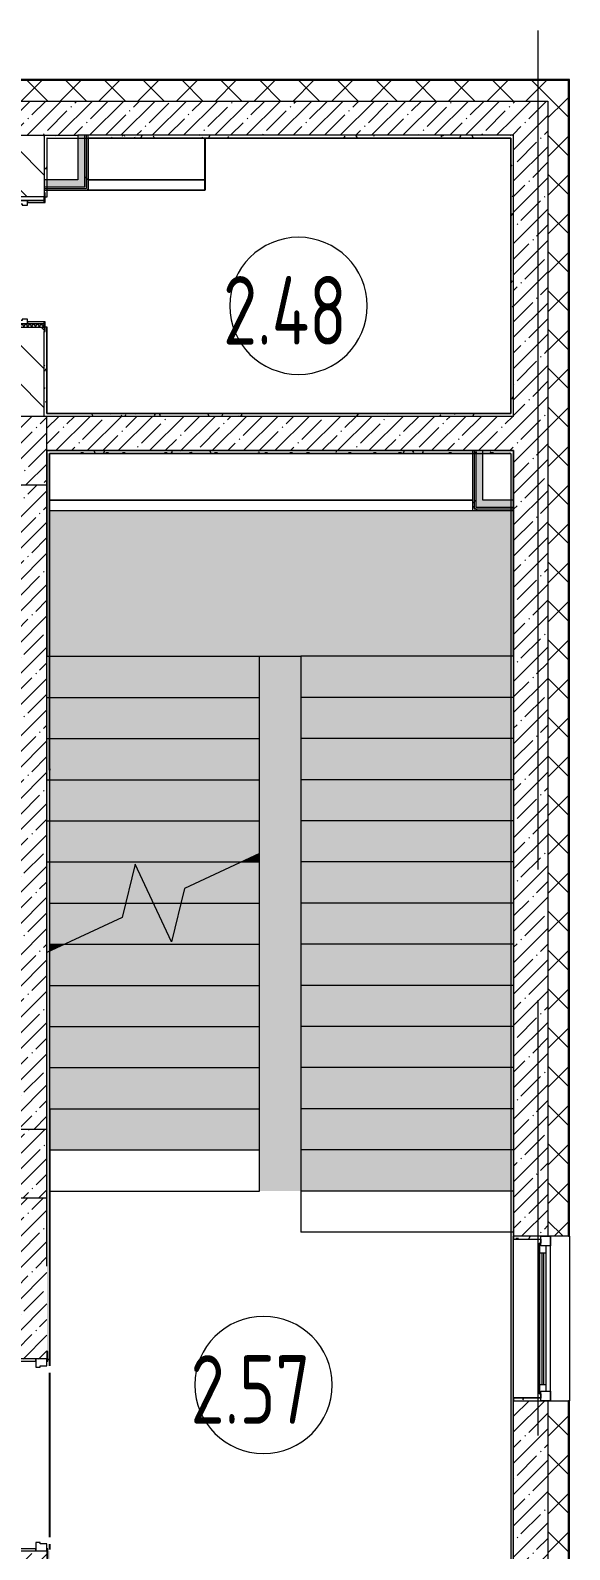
# Model space of a CAD drawing. Header units: millimetres. Extents: x -625 to 415037, y -3642 to 102118.
# Drawn here: x 270082 to 274010, y 10834 to 21914 of the extents above; entities that cross this region are included whole.
import ezdxf

# ---------------------------------------------------------------- set-up
doc = ezdxf.new("R2010")
doc.units = ezdxf.units.MM
doc.linetypes.add('Осевая', pattern=[6350, 1270, -952.5, 3175, -952.5])
for name, color, linetype, lineweight in [('A-AREA-IDEN', 7, 'Continuous', 9), ('A-DOOR-FRAM-2', 7, 'Continuous', 5), ('A-GLAZ', 7, 'Continuous', 9), ('A-GLAZ-1', 7, 'Continuous', 5), ('A-WALL', 7, 'Continuous', 5), ('I-WALL', 7, 'Continuous', 5), ('S-COLS', 7, 'Continuous', 9), ('S-COLS-1', 7, 'Continuous', 5), ('S-STRS', 7, 'Continuous', 9), ('S-STRS-MBND', 7, 'Continuous', 9), ('Оси', 7, 'Continuous', 9), ('Оси-2', 7, 'Осевая', 9)]:
    doc.layers.add(name, color=color, linetype=linetype, lineweight=lineweight)
doc.layers.add('A-AREA-PATT-2', color=7, linetype='Continuous', lineweight=5, true_color=0xcde0ef, transparency=1)
for name, color, linetype, lineweight, true_color in [('A-DOOR-1', 7, 'Continuous', 5, 0xc0c0c0), ('A-DOOR-FRAM-1', 7, 'Continuous', 5, 0xc0c0c0), ('A-WALL-1', 9, 'Continuous', 5, 0x808080), ('A-WALL-FNSH-1', 9, 'Continuous', 5, 0x808080), ('S-STRS-1', 7, 'Continuous', 9, 0xeef6ff)]:
    doc.layers.add(name, color=color, linetype=linetype, lineweight=lineweight, true_color=true_color)
doc.layers.get('A-DOOR-1').off()
doc.styles.add('СПДС', font='ГОСТ тип А.ttf', dxfattribs={"width": 0.9})
pattern_1 = [(45, (148772.12, -0.94), (-141.42136, 141.42136), []), (135, (148772.12, -0.94), (-141.42136, -141.42136), [])]
pattern_2 = [(45, (148772.12, -0.94), (-114.04925, 114.04925), []), (45, (148886.17, -0.94), (-114.04925, 114.04925), [201.612, -40.322, 6.706, -33.617])]
pattern_3 = [(0, (148772.123, -0.94), (243.84, 60.96), [20.117, -162.763, 20.117, -162.763, -975.36]), (0, (148772.123, -0.94), (243.84, 60.96), [-365.76, 20.117, -345.643, 20.117, -162.763, -426.72]), (0, (148772.123, -0.94), (243.84, 60.96), [-914.4, 20.117, -101.803, 20.117, -284.683]), (120, (148863.563, 29.54), (-174.71291, 180.691634), [20.117, -162.763, 20.117, -162.763, -975.36]), (120, (148863.563, 29.54), (-174.71291, 180.691634), [-365.76, 20.117, -345.643, 20.117, -162.763, -426.72]), (120, (148863.563, 29.54), (-174.71291, 180.691634), [-914.4, 20.117, -101.803, 20.117, -284.683]), (240, (148894.043, 151.46), (-69.12709, -241.651634), [20.117, -162.763, 20.117, -162.763, -975.36]), (240, (148894.043, 151.46), (-69.12709, -241.651634), [-365.76, 20.117, -345.643, 20.117, -162.763, -426.72]), (240, (148894.043, 151.46), (-69.12709, -241.651634), [-914.4, 20.117, -101.803, 20.117, -284.683])]
pattern_4 = [(45, (148772.12, -0.94), (-212.132, 212.132), []), (135, (148772.12, -0.94), (-212.132, -212.132), [])]

# ---------------------------------------------------------------- blocks, each defined once
blk = doc.blocks.new('110_Дверь_СКБ_2Ст - Д-1_л_Лестничная клетка EIS60 2-32142534-Объем проектирования 2 этажа')
at = {"layer": 'A-DOOR-FRAM-1'}
for p, q in [((-672, 118), (-742, 118)), ((-742, 118), (-742, 110)), ((-672, 110), (-672, 118)), ((768, 118), (698, 118)), ((698, 118), (698, 110)), ((768, 110), (768, 118)), ((-742, 110), (-672, 110)), ((-638, 110), (-688, 110)), ((-688, 110), (-688, 30)), ((-688, 30), (-628, 30)), ((-672, 30), (-688, 30)), ((-688, 30), (-688, -110)), ((-672, -110), (-672, 30)), ((-638, 60), (-638, 110)), ((-628, 60), (-638, 60)), ((-628, 30), (-628, 60)), ((662, 60), (652, 60)), ((652, 60), (652, 30)), ((652, 30), (712, 30)), ((662, 110), (662, 60)), ((712, 110), (662, 110)), ((698, 110), (768, 110)), ((712, 30), (698, 30)), ((698, 30), (698, -110)), ((712, 30), (712, 110)), ((712, -110), (712, 30)), ((-672, -110), (-742, -110)), ((-742, -110), (-742, -118)), ((-688, -110), (-672, -110)), ((-672, -118), (-672, -110)), ((698, -110), (712, -110)), ((768, -110), (698, -110)), ((698, -110), (698, -118)), ((768, -118), (768, -110)), ((-742, -118), (-672, -118)), ((698, -118), (768, -118))]:
    blk.add_line(p, q, dxfattribs=at)
blk = doc.blocks.new('120_Окно_СКБ_1Ст - 120_Окно_СКБ_1Ст 1200х2500_h_ с форточкой2-24160662-Объем проектирования 2 этажа')
at = {"layer": 'A-GLAZ'}
for p, q in [((-600, -127), (-600, -57)), ((-600, -57), (-530, -57)), ((-530, -57), (-530, -127)), ((530, -87), (-530, -87)), ((-530, -87), (-530, -127)), ((-480, -137), (-480, -87)), ((480, -137), (480, -87)), ((530, -127), (530, -57)), ((530, -57), (600, -57)), ((530, -127), (530, -87)), ((600, -57), (600, -127)), ((-530, -127), (-600, -127)), ((-530, -127), (-550, -127)), ((-550, -127), (-550, -137)), ((-550, -137), (550, -137)), ((550, -137), (-550, -137)), ((600, -127), (530, -127)), ((550, -127), (530, -127)), ((550, -137), (550, -127))]:
    blk.add_line(p, q, dxfattribs=at)
at = {"layer": 'A-GLAZ-1'}
for p, q in [((600, -57), (-600, -57)), ((-480, -107), (480, -107)), ((-580, -127), (-550, -127)), ((480, -117), (-480, -117)), ((550, -127), (580, -127))]:
    blk.add_line(p, q, dxfattribs=at)
blk = doc.blocks.new('110_Дверь_СКБ_1Ст_Внутренняя1 - Д-8 950x2100h_охрана-V372-Объем проектирования 2 этажа')
at = {"layer": 'A-DOOR-FRAM-2'}
h = blk.add_hatch(dxfattribs=at)
h.set_pattern_fill('FP_34', color=256, style=0, pattern_type=2)
h.set_pattern_definition([(45, (-296.384, 164.685), (-14.1421, 14.1421), []), (135, (-296.384, 164.685), (-14.1421, -14.1421), [])])
h.paths.add_polyline_path([(-463, -100), (-438, -99), (-438, 100), (-463, 100)])
at = {"layer": 'A-DOOR-FRAM-1'}
for p, q in [((-423, 108), (-493, 108)), ((-493, 108), (-493, 100)), ((-493, 100), (-423, 100)), ((-438, 100), (-463, 100)), ((-463, 100), (-463, -100)), ((-413, 100), (-438, 100)), ((-438, 100), (-438, 20)), ((-438, -100), (-438, 100)), ((-423, 100), (-438, 100)), ((-438, 100), (-438, 99)), ((-438, 99), (-423, 99)), ((-438, 20), (-403, 20)), ((-423, 20), (-438, 20)), ((-438, 20), (-438, -100)), ((-423, 100), (-423, 108)), ((-423, 99), (-423, 100)), ((-423, -100), (-423, 20)), ((-413, 60), (-413, 100)), ((-403, 60), (-413, 60)), ((-403, 20), (-403, 60)), ((437, 60), (427, 60)), ((427, 60), (427, 20)), ((427, 20), (462, 20)), ((437, 100), (437, 60)), ((462, 100), (437, 100)), ((517, 108), (447, 108)), ((447, 108), (447, 100)), ((462, 100), (447, 100)), ((447, 100), (447, 99)), ((447, 100), (517, 100)), ((447, 99), (462, 99)), ((462, 20), (447, 20)), ((447, 20), (447, -100)), ((462, 20), (462, 100)), ((487, 100), (462, 100)), ((462, 100), (462, -100)), ((462, 99), (462, 100)), ((462, -100), (462, 20)), ((487, -100), (487, 100)), ((517, 100), (517, 108)), ((-423, -100), (-493, -100)), ((-493, -100), (-493, -108)), ((-493, -108), (-423, -108)), ((-463, -100), (-438, -100)), ((-438, -100), (-423, -100)), ((-423, -108), (-423, -100)), ((447, -100), (462, -100)), ((517, -100), (447, -100)), ((447, -100), (447, -108)), ((447, -108), (517, -108)), ((462, -100), (487, -100)), ((517, -108), (517, -100))]:
    blk.add_line(p, q, dxfattribs=at)
blk = doc.blocks.new('BSC_Колонна _Прямоугольная - 500х500-22291386-Объем проектирования 2 этажа')
at = {"layer": 'S-COLS-1'}
h = blk.add_hatch(dxfattribs=at)
h.set_pattern_fill('FP_171', color=256, style=0, pattern_type=2)
h.set_pattern_definition([(45, (-121180, -13650), (-114.04925, 114.04925), []), (45, (-121065.95, -13650), (-114.04925, 114.04925), [201.613, -40.323, 6.706, -33.617])])
h.paths.add_polyline_path([(62, -250), (250, -250), (250, 250), (-250, 250), (-250, -250), (30, -250)])
for p, q in [((250, 250), (-250, 250)), ((-250, 250), (-250, -250)), ((250, -250), (250, 250)), ((-250, -250), (250, -250))]:
    blk.add_line(p, q, dxfattribs=at)
blk = doc.blocks.new('BSC_Колонна _Прямоугольная - 500х500-V430-Объем проектирования 2 этажа')
at = {"layer": 'S-COLS-1'}
h = blk.add_hatch(dxfattribs=at)
h.set_pattern_fill('FP_170', color=256, style=0, pattern_type=2)
h.set_pattern_definition([(45, (-121180, -18850), (-114.04925, 114.04925), []), (45, (-121065.95, -18850), (-114.04925, 114.04925), [201.613, -40.323, 6.706, -33.617])])
h.paths.add_polyline_path([(250, -250), (250, 250), (-250, 250), (-250, -250), (230, -250)])
for p, q in [((250, 250), (-250, 250)), ((-250, 250), (-250, -250)), ((250, -250), (250, 250)), ((-250, -250), (250, -250))]:
    blk.add_line(p, q, dxfattribs=at)
blk = doc.blocks.new('Зашивка приборов отопления30 - Зашивка приборов отопления-33323465-Объем проектирования 2 этажа')
at = {"layer": 'A-WALL'}
for p, q in [((121311, 18670), (124391, 18670)), ((124391, 18670), (121311, 18670)), ((121311, 18595), (124391, 18595))]:
    blk.add_line(p, q, dxfattribs=at)
blk = doc.blocks.new('Зашивка приборов отопления44 - Зашивка приборов отопления-33398827-Объем проектирования 2 этажа')
at = {"layer": 'A-WALL'}
for p, q in [((122141, 18670), (122141, 18975)), ((121291, 18670), (122141, 18670)), ((122141, 18670), (121291, 18670)), ((122141, 18595), (122141, 18670)), ((121291, 18595), (122141, 18595))]:
    blk.add_line(p, q, dxfattribs=at)
blk = doc.blocks.new('Марка_Помещения - Номер-25198446-Объем проектирования 2 этажа')
at = {"layer": 'A-AREA-IDEN'}
for start, end in [(360, 180), (180, 360)]:
    blk.add_arc((0, 0), 2.5, start, end, dxfattribs=at)

msp = doc.modelspace()

# ---------------------------------------------------------------- hatches: boundary and pattern name
at = {"layer": 'A-AREA-PATT-2'}
h = msp.add_hatch(color=256, dxfattribs=at)
h.paths.add_polyline_path([(273592, 10620), (273592, 11344), (273592, 15210), (273582, 15210), (273582, 10620)])
h.paths.add_polyline_path([(272052, 13449), (272052, 17349), (271752, 17349), (271752, 13449)])
at = {"layer": 'A-WALL'}
h = msp.add_hatch(dxfattribs=at)
h.set_pattern_fill('FP_24', color=256, style=0, pattern_type=2)
h.set_pattern_definition(pattern_1)
h.paths.add_polyline_path([(259122, 21399), (260022, 21399), (260022, 21549), (258723, 21549), (258723, 21399)])
h.paths.add_polyline_path([(254322, 21399), (255623, 21399), (255623, 21549), (254322, 21549)])
h.paths.add_polyline_path([(257823, 21399), (257823, 21549), (256523, 21549), (256523, 21399), (257294, 21399)])
h.paths.add_polyline_path([(252022, 21399), (252022, 21549), (250822, 21549), (250822, 21399)])
h.paths.add_polyline_path([(249847, 21399), (249922, 21399), (249922, 21549), (245382, 21549), (245382, 21399), (249637, 21399)])
h.paths.add_polyline_path([(242082, 21399), (242082, 21549), (241832, 21549), (241832, 21399)])
h.paths.add_polyline_path([(266690, 21399), (268022, 21399), (268022, 21549), (266673, 21549), (266673, 21399)])
h.paths.add_polyline_path([(264522, 21399), (265773, 21399), (265773, 21549), (264373, 21549), (264373, 21399)])
h.paths.add_polyline_path([(260922, 21399), (262073, 21399), (262073, 21549), (260922, 21549)])
h.paths.add_polyline_path([(273602, 21399), (274002, 21399), (274002, 21549), (268922, 21549), (268922, 21399), (272472, 21399)])
h = msp.add_hatch(dxfattribs=at)
h.set_pattern_fill('FP_24', color=256, style=0, pattern_type=2)
h.set_pattern_definition(pattern_1)
h.paths.add_polyline_path([(273875, -251), (274002, -251), (274002, 7699), (273852, 7699), (273852, -251)])
h.paths.add_polyline_path([(273852, 9999), (274002, 9999), (274002, 11919), (273852, 11919), (273852, 10336)])
h.paths.add_polyline_path([(274002, 13119), (274002, 21399), (273852, 21399), (273852, 13119)])
at = {"layer": 'I-WALL'}
h = msp.add_hatch(dxfattribs=at)
h.set_pattern_fill('FP_1', color=256, style=0, pattern_type=2)
h.set_pattern_definition(pattern_2)
h.paths.add_polyline_path([(273602, 21149), (273602, 21399), (269982, 21399), (269982, 21149), (273582, 21149)])
h = msp.add_hatch(dxfattribs=at)
h.set_pattern_fill('FP_1', color=256, style=0, pattern_type=2)
h.set_pattern_definition(pattern_2)
h.paths.add_polyline_path([(273652, 10599), (273852, 10599), (273852, 11919), (273602, 11919), (273602, 10599), (273611, 10599)])
h.paths.add_polyline_path([(273852, 13119), (273852, 21399), (273602, 21399), (273602, 13119), (273652, 13119)])
h = msp.add_hatch(dxfattribs=at)
h.set_pattern_fill('FP_23', color=256, style=0, pattern_type=2)
h.set_pattern_definition([(135, (148772.12, -0.94), (-141.42136, -141.42136), [])])
h.paths.add_polyline_path([(270182, 19099), (270182, 19749), (269982, 19749), (269982, 19099)])
h.paths.add_polyline_path([(269982, 20699), (270182, 20699), (270182, 21149), (269982, 21149), (269982, 20722)])
h = msp.add_hatch(dxfattribs=at)
h.set_pattern_fill('FP_191', color=256, style=0, pattern_type=2)
h.set_pattern_definition(pattern_3)
h.paths.add_polyline_path([(270202, 21129), (270428, 21129), (270428, 21149), (270182, 21149), (270182, 21129), (270198, 21129)])
h.paths.add_polyline_path([(270478, 21129), (270499, 21129), (270478, 21135)])
h.paths.add_polyline_path([(273398, 21129), (273582, 21129), (273582, 21149), (270503, 21149), (270504, 21129), (272472, 21129)])
h.paths.add_polyline_path([(270503, 21129), (270503, 21129), (270500, 21134)])
h = msp.add_hatch(dxfattribs=at)
h.set_pattern_fill('FP_191', color=256, style=0, pattern_type=2)
h.set_pattern_definition(pattern_3)
h.paths.add_polyline_path([(270182, 19119), (270202, 19120), (270202, 19749), (270190, 19749), (270190, 19719), (270182, 19719), (270182, 19218)])
h.paths.add_polyline_path([(270190, 20699), (270202, 20699), (270202, 20774), (270182, 20774), (270184, 20729), (270190, 20729), (270190, 20723)])
h.paths.add_polyline_path([(270188, 20824), (270202, 20824), (270202, 21129), (270182, 21129), (270182, 20824)])
for points in [[(270428, 20774), (270478, 20774), (270478, 21149), (270428, 21149), (270428, 20785)], [(270304, 20774), (270428, 20774), (270428, 20824), (270182, 20824), (270182, 20774), (270264, 20774)], [(273377, 18487), (273377, 18829), (273327, 18829), (273327, 18487)], [(273582, 18437), (273582, 18487), (273327, 18487), (273327, 18437), (273377, 18437)]]:
    msp.add_hatch(color=256, dxfattribs=at).paths.add_polyline_path(points)
h = msp.add_hatch(dxfattribs=at)
h.set_pattern_fill('FP_192', color=256, style=0, pattern_type=2)
h.set_pattern_definition(pattern_4)
h.paths.add_polyline_path([(270478, 20762), (270491, 20762), (270490, 21129), (270478, 21129), (270478, 20774)])
h.paths.add_polyline_path([(270491, 21131), (270491, 21149), (270478, 21147), (270478, 21135), (270490, 21132)])
h = msp.add_hatch(dxfattribs=at)
h.set_pattern_fill('FP_192', color=256, style=0, pattern_type=2)
h.set_pattern_definition(pattern_4)
h.paths.add_polyline_path([(270491, 20749), (270503, 20749), (270503, 21129), (270491, 21148), (270491, 21131), (270491, 21129), (270491, 20762)])
h.paths.add_polyline_path([(270503, 21129), (270503, 21149), (270491, 21148), (270499, 21136)])
h = msp.add_hatch(dxfattribs=at)
h.set_pattern_fill('FP_191', color=256, style=0, pattern_type=2)
h.set_pattern_definition(pattern_3)
h.paths.add_polyline_path([(273602, 21149), (273582, 21149), (273582, 21129)])
h.paths.add_polyline_path([(273602, 19119), (273602, 21149), (273582, 21128), (273582, 19119)])
h = msp.add_hatch(dxfattribs=at)
h.set_pattern_fill('FP_191', color=256, style=0, pattern_type=2)
h.set_pattern_definition(pattern_3)
h.paths.add_polyline_path([(270182, 19099), (270202, 19119), (270182, 19119), (270182, 19101)])
h.paths.add_polyline_path([(273444, 19099), (273602, 19099), (273581, 19119), (270202, 19118), (270182, 19099), (273327, 19099)])
h.paths.add_polyline_path([(273602, 19099), (273602, 19119), (273582, 19119)])
h = msp.add_hatch(dxfattribs=at)
h.set_pattern_fill('FP_1', color=256, style=0, pattern_type=2)
h.set_pattern_definition(pattern_2)
h.paths.add_polyline_path([(273377, 18849), (273602, 18849), (273602, 19099), (270202, 19099), (270202, 18849), (273327, 18849)])
h = msp.add_hatch(dxfattribs=at)
h.set_pattern_fill('FP_191', color=256, style=0, pattern_type=2)
h.set_pattern_definition(pattern_3)
h.paths.add_polyline_path([(273602, 18849), (270202, 18849), (270202, 18829), (273582, 18830)])
h.paths.add_polyline_path([(273602, 18829), (273602, 18849), (273582, 18829), (273600, 18829)])
h = msp.add_hatch(dxfattribs=at)
h.set_pattern_fill('FP_191', color=256, style=0, pattern_type=2)
h.set_pattern_definition(pattern_3)
h.paths.add_polyline_path([(270208, 10599), (270222, 10599), (270222, 10824), (270210, 10824), (270210, 10769), (270202, 10769), (270202, 10599)])
h.paths.add_polyline_path([(270222, 12224), (270222, 18828), (270202, 18829), (270202, 12279), (270210, 12279), (270210, 12224)])
h = msp.add_hatch(dxfattribs=at)
h.set_pattern_fill('FP_192', color=256, style=0, pattern_type=2)
h.set_pattern_definition(pattern_4)
h.paths.add_polyline_path([(273302, 18424), (273315, 18424), (273314, 18829), (273302, 18829), (273302, 18425)])
h = msp.add_hatch(dxfattribs=at)
h.set_pattern_fill('FP_192', color=256, style=0, pattern_type=2)
h.set_pattern_definition(pattern_4)
h.paths.add_polyline_path([(273315, 18437), (273327, 18437), (273326, 18829), (273315, 18829), (273315, 18437)])
h = msp.add_hatch(dxfattribs=at)
h.set_pattern_fill('FP_191', color=256, style=0, pattern_type=2)
h.set_pattern_definition(pattern_3)
h.paths.add_polyline_path([(273582, 10619), (273602, 10620), (273602, 18829), (273582, 18829), (273582, 10620)])
h = msp.add_hatch(dxfattribs=at)
h.set_pattern_fill('FP_1', color=256, style=0, pattern_type=2)
h.set_pattern_definition(pattern_2)
h.paths.add_polyline_path([(269982, 10599), (270202, 10599), (270202, 10824), (269982, 10824), (269982, 10769)])
h.paths.add_polyline_path([(270086, 12224), (270202, 12224), (270202, 13399), (269982, 13399), (269982, 12224)])
h.paths.add_polyline_path([(270182, 13899), (270202, 13899), (270202, 18599), (269982, 18599), (269982, 13899), (270144, 13899)])
h = msp.add_hatch(dxfattribs=at)
h.set_pattern_fill('FP_192', color=256, style=0, pattern_type=2)
h.set_pattern_definition(pattern_4)
h.paths.add_polyline_path([(273582, 18412), (273582, 18424), (273302, 18424), (273302, 18412)])
h = msp.add_hatch(dxfattribs=at)
h.set_pattern_fill('FP_192', color=256, style=0, pattern_type=2)
h.set_pattern_definition(pattern_4)
h.paths.add_polyline_path([(273582, 18424), (273582, 18437), (273315, 18436), (273315, 18424)])
h = msp.add_hatch(dxfattribs=at)
h.set_pattern_fill('FP_191', color=256, style=0, pattern_type=2)
h.set_pattern_definition(pattern_3)
h.paths.add_polyline_path([(273602, 13099), (273800, 13099), (273800, 13119), (273602, 13119)])
h = msp.add_hatch(dxfattribs=at)
h.set_pattern_fill('FP_191', color=256, style=0, pattern_type=2)
h.set_pattern_definition(pattern_3)
h.paths.add_polyline_path([(273790, 11919), (273800, 11919), (273800, 11939), (273602, 11939), (273602, 11919), (273652, 11919)])
at = {"layer": 'S-STRS-1'}
for points in [[(270222, 17349), (273582, 17349), (273582, 18412), (270222, 18412)], [(270222, 17049), (271752, 17049), (271752, 17349), (270222, 17349)], [(272472, 17049), (273582, 17049), (273582, 17349), (272052, 17349), (272052, 17049)], [(271204, 16749), (271752, 16749), (271752, 17049), (270222, 17049), (270222, 16749), (271178, 16749)], [(273582, 16749), (273582, 17049), (272052, 17049), (272052, 16749), (273581, 16749)], [(271109, 16449), (271752, 16449), (271752, 16749), (270222, 16749), (270223, 16449), (270334, 16449)], [(273582, 16449), (273581, 16749), (272052, 16749), (272052, 16449), (273581, 16449)], [(271752, 16149), (271752, 16449), (270222, 16449), (270222, 16149), (271204, 16149)], [(273582, 16149), (273581, 16449), (272052, 16449), (272052, 16149), (273581, 16149)], [(271178, 15849), (271620, 15849), (271752, 15910), (271752, 16149), (270222, 16149), (270222, 15849), (271109, 15849)], [(273582, 15849), (273581, 16149), (272052, 16149), (272052, 15849), (273581, 15849)], [(270222, 15549), (270776, 15549), (270845, 15832), (270977, 15549), (271178, 15549), (271204, 15655), (271620, 15849), (270222, 15849)], [(271752, 15849), (271752, 15910), (271620, 15849)], [(273582, 15549), (273581, 15849), (272052, 15849), (272052, 15549), (273581, 15549)], [(271752, 15249), (271752, 15549), (271178, 15549), (271109, 15266), (270977, 15549), (270776, 15549), (270751, 15443), (270334, 15249), (271178, 15249)], [(272052, 15249), (273582, 15249), (273581, 15549), (272052, 15549)], [(270222, 15197), (270334, 15249), (270222, 15249), (270222, 15247)], [(271535, 14949), (271752, 14951), (271752, 15249), (270334, 15249), (270222, 15197), (270222, 14949), (271026, 14949)], [(272052, 14949), (273582, 14949), (273581, 15249), (272052, 15249), (272052, 14951)], [(271578, 14649), (271752, 14649), (271752, 14949), (270222, 14949), (270222, 14649), (271026, 14649)], [(272052, 14649), (273582, 14649), (273581, 14949), (272052, 14949), (272052, 14886)], [(271026, 14349), (271752, 14349), (271752, 14649), (270222, 14649), (270222, 14349)], [(272052, 14349), (273582, 14349), (273581, 14649), (272052, 14649)], [(271026, 14049), (271752, 14049), (271752, 14349), (270222, 14349), (270222, 14049)], [(272052, 14049), (273582, 14049), (273581, 14349), (272052, 14349)], [(271707, 13749), (271752, 13749), (271752, 14049), (270222, 14049), (270222, 13749), (271026, 13749)], [(272052, 13749), (273582, 13749), (273581, 14049), (272052, 14049)], [(272052, 13449), (273582, 13449), (273581, 13749), (272052, 13749)]]:
    msp.add_hatch(color=256, dxfattribs=at).paths.add_polyline_path(points)
h = msp.add_hatch(color=256, dxfattribs=at)
h.paths.add_polyline_path([(270977, 15549), (270845, 15832), (270776, 15549)])
h.paths.add_polyline_path([(271752, 15549), (271752, 15849), (271620, 15849), (271204, 15655), (271178, 15549), (271204, 15549)])
h = msp.add_hatch(color=256, dxfattribs=at)
h.paths.add_polyline_path([(270334, 15249), (270751, 15443), (270776, 15549), (270222, 15549), (270222, 15249)])
h.paths.add_polyline_path([(271109, 15266), (271178, 15549), (270977, 15549), (271026, 15443)])

# ---------------------------------------------------------------- linework, layer by layer
at = {"layer": 'A-WALL'}
for p, q in [((274005, 21552), (268922, 21552)), ((274002, 21549), (268922, 21549)), ((274002, 13119), (274002, 21549)), ((274005, 13119), (274005, 21552)), ((273852, 21399), (273852, 13119)), ((270182, 21149), (270182, 20824)), ((270202, 21129), (270202, 20699)), ((273602, 21149), (270428, 21149)), ((270478, 20774), (270478, 21149)), ((270491, 20762), (270491, 21149)), ((273602, 19099), (273602, 21149)), ((270182, 20774), (270478, 20774)), ((270182, 20762), (270491, 20762)), ((270202, 19119), (270202, 19749)), ((270182, 19099), (270182, 19719)), ((270202, 19119), (273582, 19119)), ((273315, 18849), (273315, 18424)), ((273327, 18849), (273327, 18437)), ((273602, 18849), (273602, 13099)), ((270222, 16529), (270222, 18829)), ((273582, 18829), (270222, 18829)), ((270222, 18828), (270223, 18828)), ((273581, 18828), (273581, 18829)), ((270202, 13899), (270202, 18599)), ((273315, 18424), (273602, 18424)), ((273327, 18437), (273602, 18437)), ((270202, 12900), (270202, 13399)), ((274010, 13119), (274010, 11919)), ((273852, 11919), (273852, 9999)), ((274002, 9999), (274002, 11919)), ((274005, 9999), (274005, 11919))]:
    msp.add_line(p, q, dxfattribs=at)
at = {"layer": 'A-WALL-1'}
for p, q in [((269622, 21399), (273852, 21399)), ((269982, 21149), (270428, 21149)), ((270202, 21129), (270503, 21129)), ((270428, 21149), (270428, 20824)), ((270503, 21129), (270503, 21149)), ((273582, 21129), (273582, 21128)), ((270428, 20824), (270182, 20824)), ((270182, 20824), (270182, 20729)), ((270182, 20749), (270202, 20749)), ((270190, 20699), (270202, 20699)), ((270202, 19749), (270190, 19749)), ((273602, 19099), (270202, 19099)), ((270202, 18849), (273602, 18849)), ((273302, 18849), (273302, 18412)), ((273377, 18487), (273377, 18849)), ((273582, 18829), (273582, 10619)), ((273302, 18412), (273602, 18412)), ((273602, 18487), (273377, 18487)), ((270222, 16519), (270222, 16529)), ((273602, 10599), (273602, 13119)), ((274002, 13119), (273602, 13119)), ((273602, 13099), (273800, 13099)), ((273800, 13099), (273800, 13119)), ((270210, 12224), (270222, 12224)), ((273800, 11939), (273602, 11939)), ((273602, 11939), (273602, 11919)), ((273602, 11919), (274002, 11919)), ((273800, 11919), (273800, 11939))]:
    msp.add_line(p, q, dxfattribs=at)
at = {"layer": 'A-WALL-FNSH-1'}
for p, q in [((274010, 21557), (268922, 21557)), ((274010, 13119), (274010, 21557)), ((270203, 21129), (270202, 21129)), ((270203, 20699), (270203, 21129)), ((273582, 21129), (270503, 21129)), ((270503, 21129), (270503, 20749)), ((270503, 21128), (273581, 21128)), ((270504, 20748), (270504, 21129)), ((273581, 21128), (273581, 19120)), ((273582, 19119), (273582, 21128)), ((270182, 20748), (270504, 20748)), ((270202, 20699), (270203, 20699)), ((270203, 19749), (270202, 19749)), ((270203, 19119), (270203, 19749)), ((273581, 19120), (270202, 19120)), ((270223, 18828), (273581, 18828)), ((270223, 16529), (270223, 18828)), ((273581, 18828), (273581, 13449)), ((270222, 16529), (270223, 16529)), ((270223, 16519), (270222, 16519)), ((270222, 16519), (270222, 12224)), ((270223, 14047), (270223, 16519)), ((270223, 14049), (270222, 14049)), ((270222, 14047), (270223, 14047)), ((273602, 13098), (273800, 13098)), ((273800, 13098), (273800, 13099)), ((274002, 13119), (274010, 13119)), ((270222, 12224), (270223, 12224)), ((273800, 11940), (273602, 11940)), ((273602, 11940), (273602, 11939)), ((273800, 11939), (273800, 11940)), ((274010, 11919), (274002, 11919)), ((274010, 9999), (274010, 11919))]:
    msp.add_line(p, q, dxfattribs=at)
at = {"layer": 'I-WALL'}
for p, q in [((271354, 20824), (271354, 21129)), ((271355, 21129), (271355, 20749)), ((270504, 20749), (271353, 20749)), ((271353, 20748), (270504, 20748)), ((271353, 20748), (271353, 20749)), ((271355, 20749), (271354, 20749)), ((270222, 17349), (270223, 17349)), ((270223, 16529), (270223, 16519)), ((270223, 14047), (270223, 12174)), ((270223, 13430), (270222, 13430)), ((270223, 13429), (270222, 13429)), ((273581, 13400), (273582, 13400)), ((270223, 13149), (270222, 13149)), ((270222, 12174), (270222, 12224)), ((270222, 10924), (270222, 12124)), ((270223, 12124), (270223, 10924)), ((270222, 10834), (270222, 10874)), ((270223, 10874), (270223, 10834))]:
    msp.add_line(p, q, dxfattribs=at)
at = {"layer": 'S-STRS'}
for p, q in [((270222, 17349), (271752, 17349)), ((270222, 17349), (271752, 17349)), ((271752, 17349), (272052, 17349)), ((271752, 17049), (271752, 17349)), ((273582, 17349), (272052, 17349)), ((272052, 17349), (272052, 17049)), ((273582, 17349), (272052, 17349)), ((270222, 17049), (271752, 17049)), ((270222, 17049), (271752, 17049)), ((271752, 16749), (271752, 17049)), ((272052, 17049), (272052, 16749)), ((273582, 17049), (272052, 17049)), ((273582, 17049), (272052, 17049)), ((270222, 16749), (271752, 16749)), ((270222, 16749), (271752, 16749)), ((271752, 16449), (271752, 16749)), ((272052, 16749), (272052, 16449)), ((273582, 16749), (272052, 16749)), ((273582, 16749), (272052, 16749)), ((270222, 16449), (271752, 16449)), ((270222, 16449), (271752, 16449)), ((271752, 16149), (271752, 16449)), ((272052, 16449), (272052, 16149)), ((273582, 16449), (272052, 16449)), ((273582, 16449), (272052, 16449)), ((270222, 16149), (271752, 16149)), ((270222, 16149), (271752, 16149)), ((271752, 15910), (271752, 16149)), ((272052, 16149), (272052, 15849)), ((273582, 16149), (272052, 16149)), ((273582, 16149), (272052, 16149)), ((270222, 15849), (271620, 15849)), ((270222, 15849), (271620, 15849)), ((271620, 15849), (271752, 15849)), ((271620, 15849), (271752, 15849)), ((271752, 15849), (271752, 15910)), ((271752, 15549), (271752, 15849)), ((272052, 15849), (272052, 15549)), ((273582, 15849), (272052, 15849)), ((273582, 15849), (272052, 15849)), ((270222, 15549), (270776, 15549)), ((270222, 15549), (270776, 15549)), ((270776, 15549), (270977, 15549)), ((270776, 15549), (270977, 15549)), ((270977, 15549), (271178, 15549)), ((270977, 15549), (271178, 15549)), ((271178, 15549), (271752, 15549)), ((271178, 15549), (271752, 15549)), ((271752, 15249), (271752, 15549)), ((272052, 15549), (272052, 15249)), ((273582, 15549), (272052, 15549)), ((273582, 15549), (272052, 15549)), ((270222, 15249), (270334, 15249)), ((270222, 15249), (270334, 15249)), ((270334, 15249), (271752, 15249)), ((270334, 15249), (271752, 15249)), ((271752, 14949), (271752, 15249)), ((272052, 15249), (272052, 14949)), ((273582, 15249), (272052, 15249)), ((273582, 15249), (272052, 15249)), ((270222, 14949), (271752, 14949)), ((270222, 14949), (271752, 14949)), ((271752, 14649), (271752, 14949)), ((272052, 14949), (272052, 14649)), ((273582, 14949), (272052, 14949)), ((273582, 14949), (272052, 14949)), ((270222, 14649), (271752, 14649)), ((270222, 14649), (271752, 14649)), ((271752, 14349), (271752, 14649)), ((272052, 14649), (272052, 14349)), ((273582, 14649), (272052, 14649)), ((273582, 14649), (272052, 14649)), ((270222, 14349), (271752, 14349)), ((270222, 14349), (271752, 14349)), ((271752, 14049), (271752, 14349)), ((272052, 14349), (272052, 14049)), ((273582, 14349), (272052, 14349)), ((273582, 14349), (272052, 14349)), ((270222, 14049), (271752, 14049)), ((270222, 14049), (271752, 14049)), ((271752, 13749), (271752, 14049)), ((272052, 14049), (272052, 13749)), ((273582, 14049), (272052, 14049)), ((273582, 14049), (272052, 14049)), ((270222, 13749), (271752, 13749)), ((270222, 13749), (271752, 13749)), ((270222, 13749), (271752, 13749)), ((270222, 13749), (271752, 13749)), ((271752, 13449), (271752, 13749)), ((272052, 13749), (272052, 13449)), ((273582, 13749), (272052, 13749)), ((273582, 13749), (272052, 13749)), ((270222, 13449), (271752, 13449)), ((270222, 13449), (271752, 13449)), ((273582, 13449), (272052, 13449))]:
    msp.add_line(p, q, dxfattribs=at)
at = {"layer": 'S-STRS-MBND'}
for p, q in [((270202, 18849), (270202, 17349)), ((273602, 18849), (270202, 18849)), ((273602, 17349), (273602, 18849)), ((270202, 17349), (271752, 17349)), ((270202, 15849), (270202, 17349)), ((270202, 17349), (271752, 17349)), ((271752, 17349), (272052, 17349)), ((271752, 15910), (271752, 17349)), ((273602, 17349), (272052, 17349)), ((272052, 17349), (272052, 13149)), ((273602, 17349), (272052, 17349)), ((273602, 17349), (273602, 13149)), ((270202, 17049), (271752, 17049)), ((270202, 17049), (271752, 17049)), ((273602, 17049), (272052, 17049)), ((273602, 17049), (272052, 17049)), ((270202, 16749), (271752, 16749)), ((270202, 16749), (271752, 16749)), ((273602, 16749), (272052, 16749)), ((273602, 16749), (272052, 16749)), ((270202, 16449), (271752, 16449)), ((270202, 16449), (271752, 16449)), ((273602, 16449), (272052, 16449)), ((273602, 16449), (272052, 16449)), ((270202, 16149), (271752, 16149)), ((270202, 16149), (271752, 16149)), ((273602, 16149), (272052, 16149)), ((273602, 16149), (272052, 16149)), ((270202, 15849), (271620, 15849)), ((270202, 15849), (271620, 15849)), ((271752, 15910), (271204, 15655)), ((273602, 15849), (272052, 15849)), ((273602, 15849), (272052, 15849)), ((270845, 15832), (270751, 15443)), ((271109, 15266), (270845, 15832)), ((271204, 15655), (271109, 15266)), ((270222, 15549), (270776, 15549)), ((270222, 15549), (270776, 15549)), ((270977, 15549), (271178, 15549)), ((270977, 15549), (271178, 15549)), ((273602, 15549), (272052, 15549)), ((273602, 15549), (272052, 15549)), ((270751, 15443), (270202, 15188)), ((270222, 15249), (270334, 15249)), ((270222, 15249), (270334, 15249)), ((273602, 15249), (272052, 15249)), ((273602, 15249), (272052, 15249)), ((273602, 14949), (272052, 14949)), ((273602, 14949), (272052, 14949)), ((273602, 14649), (272052, 14649)), ((273602, 14649), (272052, 14649)), ((273602, 14349), (272052, 14349)), ((273602, 14349), (272052, 14349)), ((273602, 14049), (272052, 14049)), ((273602, 14049), (272052, 14049)), ((273602, 13749), (272052, 13749)), ((273602, 13749), (272052, 13749)), ((273602, 13449), (272052, 13449)), ((273602, 13449), (272052, 13449)), ((273602, 13149), (272052, 13149))]:
    msp.add_line(p, q, dxfattribs=at)
at = {"layer": 'Оси'}
msp.add_line((273782, 16914), (273782, 21914), dxfattribs=at)
at = {"layer": 'Оси-2'}
for p, q in [((273782, 3094), (273782, 16915)), ((273782, 3093), (273782, 16914))]:
    msp.add_line(p, q, dxfattribs=at)

# ---------------------------------------------------------------- block references
at = {"layer": 'A-AREA-IDEN', "xscale": 199.9999999999999, "yscale": 199.9999999999999, "zscale": 199.9999999999999}
for p in [(272035, 19905), (271780, 12035)]:
    msp.add_blockref('Марка_Помещения - Номер-25198446-Объем проектирования 2 этажа', p, dxfattribs=at)
at = {"layer": 'A-DOOR-1'}
for name, p, rotation in [('110_Дверь_СКБ_1Ст_Внутренняя1 - Д-8 950x2100h_охрана-V372-Объем проектирования 2 этажа', (270082, 20212), 89.99999999999991), ('110_Дверь_СКБ_2Ст - Д-1_л_Лестничная клетка EIS60 2-32142534-Объем проектирования 2 этажа', (270092, 11537), 269.9999999999999)]:
    msp.add_blockref(name, p, dxfattribs=dict(at, rotation=rotation))
at = {"layer": 'A-GLAZ', "color": 3, "rotation": 269.9999999999999}
msp.add_blockref('120_Окно_СКБ_1Ст - 120_Окно_СКБ_1Ст 1200х2500_h_ с форточкой2-24160662-Объем проектирования 2 этажа', (273927, 12519), dxfattribs=at)
at = {"layer": 'A-WALL'}
for name, p in [('Зашивка приборов отопления44 - Зашивка приборов отопления-33398827-Объем проектирования 2 этажа', (149212, 2154)), ('Зашивка приборов отопления30 - Зашивка приборов отопления-33323465-Объем проектирования 2 этажа', (148911, -183))]:
    msp.add_blockref(name, p, dxfattribs=at)
at = {"layer": 'S-COLS'}
for name, p in [('BSC_Колонна _Прямоугольная - 500х500-V430-Объем проектирования 2 этажа', (269952, 18849)), ('BSC_Колонна _Прямоугольная - 500х500-22291386-Объем проектирования 2 этажа', (269952, 13649))]:
    msp.add_blockref(name, p, dxfattribs=at)

# ---------------------------------------------------------------- texts
at = {"layer": 'A-AREA-IDEN', "char_height": 500, "attachment_point": 1, "style": 'СПДС'}
for s, insert, width in [('2.48', (271486, 20122), 1370.89), ('2.57', (271249, 12252), 1327.59)]:
    msp.add_mtext(s, dxfattribs=dict(at, insert=insert, width=width))

doc.saveas('drawing.dxf')
